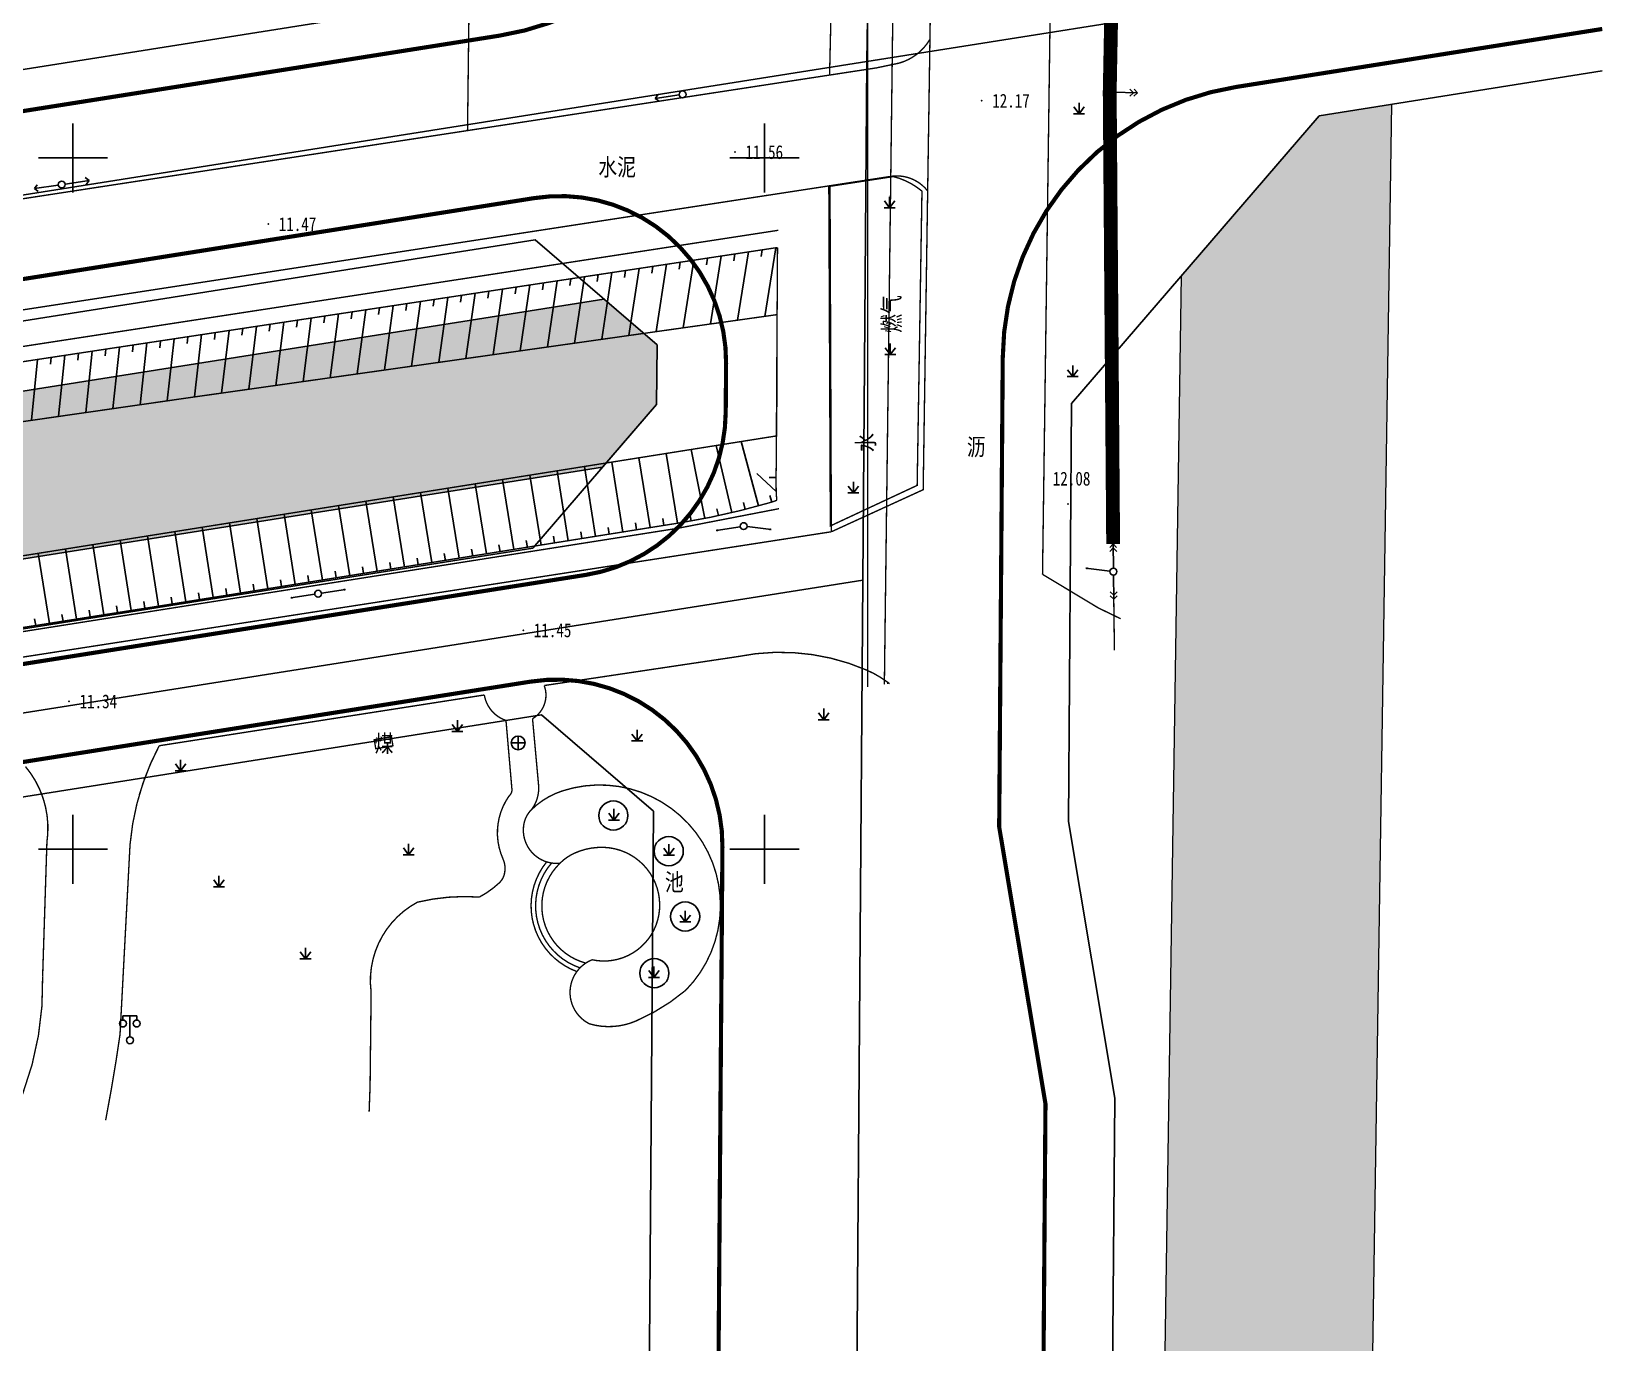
# Model space of a CAD drawing. Header units: millimetres. Extents: x -439850 to 440374, y 3556331 to 3581716.
# Drawn here: x 440082.7 to 440196.3, y 3581314.5 to 3581409.3 of the extents above; entities that cross this region are included whole.
import ezdxf
from ezdxf.enums import TextEntityAlignment as Align

# ---------------------------------------------------------------- set-up
doc = ezdxf.new("R2010")
doc.units = ezdxf.units.MM
doc.header["$LTSCALE"] = 1000
doc.header["$MEASUREMENT"] = 0
doc.linetypes.add('CENTER', pattern=[2, 1.25, -0.25, 0.25, -0.25])
for name, color, linetype in [('02E1水域', 131, 'Continuous'), ('02E1水域_H', 131, 'Continuous'), ('11E1水域', 7, 'Continuous'), ('14中心线', 1, 'CENTER'), ('14缘石线', 7, 'Continuous'), ('14道路红线', 7, 'Continuous'), ('17特殊管线', 62, 'Continuous'), ('dx', 250, 'Continuous')]:
    doc.layers.add(name, color=color, linetype=linetype)
doc.styles.add('HZ', font='', dxfattribs={"width": 0.8})
doc.styles.get('HZ').set_extended_font_data('SimSun')

# ---------------------------------------------------------------- blocks, each defined once
blk = doc.blocks.new('GC156')
blk.add_line((0.5, 0), (4, 0))
at = {"const_width": 0.15}
blk.add_lwpolyline([(3.78, 0, 1), (3.93, 0, 1)], format="xyb", close=True, dxfattribs=at)
blk.add_circle((0, 0), 0.5)
blk = doc.blocks.new('GC124')
for p, q in [((0, -0.8), (-0.75, 0.2)), ((0, -0.8), (0, 0.8)), ((0, -0.8), (0.75, 0.2)), ((-0.8, -0.8), (0.75, -0.8)), ((0.8, -0.8), (0, -0.8))]:
    blk.add_line(p, q)
blk = doc.blocks.new('GC155')
for p, q in [((4, 0), (0.5, 0)), ((3.42, 0), (2.92, 0.5)), ((2.92, -0.5), (3.42, 0)), ((4, 0), (3.5, 0.5)), ((3.5, -0.5), (4, 0))]:
    blk.add_line(p, q)
blk.add_circle((0, 0), 0.5)
blk = doc.blocks.new('gc013c')
at = {"linetype": 'Continuous'}
blk.add_line((0.5, 0), (4, 0), dxfattribs=at)
at = {"linetype": 'Continuous', "const_width": 0.15, "flags": 128}
blk.add_lwpolyline([(3.775, 0, 1), (3.925, 0, 1)], format="xyb", close=True, dxfattribs=at)
blk = doc.blocks.new('GC154')
for p, q in [((4, 0), (0.5, 0)), ((4, 0), (3.5, 0.5)), ((3.5, -0.5), (4, 0))]:
    blk.add_line(p, q)
blk.add_circle((0, 0), 0.5)
blk = doc.blocks.new('GC044')
for p, q in [((-1, 0), (1, 0)), ((0, -1), (0, 1))]:
    blk.add_line(p, q)
blk.add_circle((0, 0), 1)
blk = doc.blocks.new('GC097')
for p, q in [((-1, 2.92), (-1, 3.52)), ((-1, 3.52), (1, 3.52)), ((0, 0.52), (0, 3.52)), ((1, 3.52), (1, 2.92))]:
    blk.add_line(p, q)
for centre in [(-1, 2.42), (1, 2.42), (0.01, 0)]:
    blk.add_circle(centre, 0.5)

msp = doc.modelspace()

# ---------------------------------------------------------------- hatches: boundary and pattern name
at = {"layer": '02E1水域_H', "extrusion": (0, 0, -1)}
for points in [[(-440181.075, 3581404.056), (-440175.845, 3581403.228), (-440165.884, 3581391.655), (-440164.461, 3581297.936), (-440196.305, 3581292.031), (-440196.305, 3581304.235), (-440179.605, 3581307.332)], [(-439764.898, 3581329.14), (-439764.857, 3581324.831), (-439768.7, 3581321.516), (-440124.016, 3581377.805), (-440127.929, 3581382.351), (-440127.961, 3581386.653), (-440124.108, 3581389.969), (-439768.818, 3581333.684)]]:
    msp.add_hatch(color=137, dxfattribs=at).paths.add_polyline_path(points)

# ---------------------------------------------------------------- linework, layer by layer
at = {"layer": '02E1水域', "color": 7, "linetype": 'Continuous', "lineweight": 0, "ltscale": 0.02, "extrusion": (0, 0, -1)}
msp.add_lwpolyline([(-440196.305, 3581292.031), (-440164.461, 3581297.936), (-440165.884, 3581391.655), (-440175.845, 3581403.228), (-440181.075, 3581404.056), (-440179.605, 3581307.332), (-440196.305, 3581304.235)], dxfattribs=at)
msp.add_lwpolyline([(-439764.898, 3581329.14), (-439764.857, 3581324.831), (-439768.7, 3581321.516), (-440124.016, 3581377.805), (-440127.929, 3581382.351), (-440127.961, 3581386.653), (-440124.108, 3581389.969), (-439768.818, 3581333.684)], close=True, dxfattribs=at)
at = {"layer": '11E1水域', "extrusion": (0, 0, -1)}
for points in [[(-440124.108, 3581389.969), (-439768.818, 3581333.684)], [(-439768.7, 3581321.516), (-440124.016, 3581377.805)]]:
    msp.add_lwpolyline(points, dxfattribs=at)
at = {"layer": '14中心线', "extrusion": (0, 0, -1)}
for points in [[(-440146.703, 3581643.157), (-440143.117, 3581407.155)], [(-440143.117, 3581407.155), (-440196.305, 3581415.581)], [(-440143.117, 3581407.155), (-439757.062, 3581345.997)], [(-440143.117, 3581407.155), (-440143.117, 3581407.155), (-440142.833, 3581369.649)], [(-440142.833, 3581369.649), (-439756.697, 3581308.477)], [(-440142.833, 3581369.649), (-440141.682, 3581218.14)]]:
    msp.add_lwpolyline(points, dxfattribs=at)
at = {"layer": '14缘石线', "extrusion": (0, 0, -1), "const_width": 0.3}
for points in [[(-440116.572, 3581409.025, -0.3646012), (-440133.44, 3581428.475)], [(-440169.825, 3581405.311, -0.3667551), (-440152.955, 3581385.71)], [(-440132.951, 3581385.328, -0.4633199), (-440119.074, 3581397.272)], [(-440132.924, 3581381.78, 0.3667551), (-440122.802, 3581370.019)], [(-440118.809, 3581362.299, 0.4633199), (-440132.686, 3581350.356)]]:
    msp.add_lwpolyline(points, format="xyb", dxfattribs=at)
for points in [[(-440116.572, 3581409.025), (-439785.487, 3581356.575)], [(-440196.305, 3581409.506), (-440169.825, 3581405.311)], [(-440119.074, 3581397.272), (-439772.034, 3581342.294)], [(-440132.951, 3581385.328), (-440132.924, 3581381.78)], [(-440152.955, 3581385.71), (-440152.697, 3581351.794), (-440156.045, 3581331.768), (-440155.901, 3581312.779), (-440152.287, 3581297.806), (-440151.683, 3581218.14)], [(-440122.802, 3581370.019), (-439775.755, 3581315.04)], [(-440118.809, 3581362.299), (-439771.694, 3581307.31)], [(-440132.686, 3581350.356), (-440131.893, 3581245.902), (-440128.279, 3581230.929), (-440128.182, 3581218.14)]]:
    msp.add_lwpolyline(points, dxfattribs=at)
at = {"layer": '14道路红线', "extrusion": (0, 0, -1)}
for points in [[(-440115.759, 3581411.933), (-439785.018, 3581359.538)], [(-440196.305, 3581406.469), (-440175.845, 3581403.228)], [(-440157.93, 3581382.412), (-440175.845, 3581403.228)], [(-440119.14, 3581394.245), (-439773.875, 3581339.548)], [(-440119.14, 3581394.245), (-440127.961, 3581386.653)], [(-440127.961, 3581386.653), (-440127.929, 3581382.351)], [(-440118.971, 3581371.944), (-440127.929, 3581382.351)], [(-440157.93, 3581382.412), (-440157.7, 3581352.191), (-440161.049, 3581332.165), (-440160.897, 3581312.165), (-440157.283, 3581297.192), (-440156.683, 3581218.14)], [(-440118.971, 3581371.944), (-439773.658, 3581317.239)], [(-440119.61, 3581359.895), (-439772.168, 3581304.854)], [(-440119.61, 3581359.895), (-440127.705, 3581352.928)], [(-440127.705, 3581352.928), (-440126.897, 3581246.515), (-440123.284, 3581231.542), (-440123.182, 3581218.14)]]:
    msp.add_lwpolyline(points, dxfattribs=at)
at = {"layer": '17特殊管线', "color": 1, "linetype": 'ByBlock', "extrusion": (0, 0, -1), "const_width": 1}
msp.add_lwpolyline([(-440160.939, 3581372.259), (-440160.69, 3581404.945), (-440161.602, 3581452.256), (-440162.243, 3581505.36), (-440162.809, 3581562.589), (-440163.16, 3581588.739)], dxfattribs=at)
at = {"layer": 'dx', "color": 250, "linetype": 'Continuous'}
for p, q in [((440085.723, 3581397.674), (440085.723, 3581402.674)), ((440135.723, 3581397.674), (440135.723, 3581402.674)), ((440083.223, 3581400.174), (440088.223, 3581400.174)), ((440133.223, 3581400.174), (440138.223, 3581400.174)), ((440133.59, 3581393.233), (440133.511, 3581392.739)), ((440134.579, 3581393.382), (440133.781, 3581388.443)), ((440135.568, 3581393.533), (440135.488, 3581393.039)), ((440136.556, 3581393.682), (440135.745, 3581388.719)), ((440125.68, 3581392.036), (440125.605, 3581391.542)), ((440126.669, 3581392.185), (440125.925, 3581387.338)), ((440127.658, 3581392.335), (440127.582, 3581391.841)), ((440128.646, 3581392.485), (440127.889, 3581387.615)), ((440129.635, 3581392.634), (440129.558, 3581392.141)), ((440130.624, 3581392.784), (440129.853, 3581387.891)), ((440131.613, 3581392.933), (440131.535, 3581392.44)), ((440132.601, 3581393.083), (440131.817, 3581388.167)), ((440117.771, 3581390.839), (440117.699, 3581390.344)), ((440118.76, 3581390.988), (440118.069, 3581386.23)), ((440119.748, 3581391.138), (440119.676, 3581390.643)), ((440120.737, 3581391.288), (440120.033, 3581386.507)), ((440121.726, 3581391.437), (440121.652, 3581390.943)), ((440122.714, 3581391.587), (440121.997, 3581386.784)), ((440123.703, 3581391.736), (440123.629, 3581391.242)), ((440124.691, 3581391.886), (440123.961, 3581387.061)), ((440110.85, 3581389.791), (440110.214, 3581385.119)), ((440111.838, 3581389.941), (440111.77, 3581389.446)), ((440112.827, 3581390.09), (440112.178, 3581385.397)), ((440113.816, 3581390.24), (440113.747, 3581389.745)), ((440114.805, 3581390.39), (440114.142, 3581385.675)), ((440115.793, 3581390.539), (440115.723, 3581390.044)), ((440116.782, 3581390.689), (440116.106, 3581385.953)), ((440102.94, 3581388.594), (440102.359, 3581384.006)), ((440103.928, 3581388.744), (440103.865, 3581388.248)), ((440104.917, 3581388.893), (440104.323, 3581384.285)), ((440105.906, 3581389.043), (440105.841, 3581388.548)), ((440106.895, 3581389.193), (440106.286, 3581384.563)), ((440107.883, 3581389.342), (440107.818, 3581388.847)), ((440108.872, 3581389.492), (440108.25, 3581384.841)), ((440109.861, 3581389.642), (440109.794, 3581389.146)), ((440096.018, 3581387.547), (440095.96, 3581387.05)), ((440097.007, 3581387.696), (440096.468, 3581383.17)), ((440097.996, 3581387.846), (440097.936, 3581387.349)), ((440098.985, 3581387.996), (440098.431, 3581383.449)), ((440099.973, 3581388.145), (440099.912, 3581387.649)), ((440100.962, 3581388.295), (440100.395, 3581383.727)), ((440101.951, 3581388.445), (440101.889, 3581387.949)), ((440088.109, 3581386.35), (440088.056, 3581385.853)), ((440089.098, 3581386.499), (440088.614, 3581382.052)), ((440090.087, 3581386.649), (440090.032, 3581386.152)), ((440091.075, 3581386.799), (440090.577, 3581382.332)), ((440092.064, 3581386.948), (440092.008, 3581386.452)), ((440093.053, 3581387.098), (440092.541, 3581382.611)), ((440094.041, 3581387.247), (440093.984, 3581386.751)), ((440095.03, 3581387.397), (440094.504, 3581382.89)), ((440083.165, 3581385.601), (440082.723, 3581381.212)), ((440084.154, 3581385.751), (440084.103, 3581385.254)), ((440085.143, 3581385.901), (440084.687, 3581381.492)), ((440086.132, 3581386.05), (440086.08, 3581385.553)), ((440087.12, 3581386.2), (440086.65, 3581381.772)), ((440135.303, 3581375.016), (440134.03, 3581379.664)), ((440127.466, 3581373.439), (440126.653, 3581378.49)), ((440129.44, 3581373.757), (440128.628, 3581378.804)), ((440131.41, 3581374.104), (440130.435, 3581379.092)), ((440133.365, 3581374.524), (440132.228, 3581379.377)), ((440119.567, 3581372.17), (440118.755, 3581377.234)), ((440121.542, 3581372.487), (440120.73, 3581377.548)), ((440123.517, 3581372.804), (440122.704, 3581377.862)), ((440125.491, 3581373.121), (440124.679, 3581378.176)), ((440136.575, 3581376.061), (440135.162, 3581377.352)), ((440113.643, 3581371.221), (440112.832, 3581376.291)), ((440115.618, 3581371.537), (440114.806, 3581376.605)), ((440117.593, 3581371.853), (440116.781, 3581376.92)), ((440136.565, 3581377.06), (440136.065, 3581377.063)), ((440105.743, 3581369.959), (440104.934, 3581375.035)), ((440107.718, 3581370.274), (440106.908, 3581375.349)), ((440109.693, 3581370.59), (440108.883, 3581375.663)), ((440111.668, 3581370.905), (440110.857, 3581375.977)), ((440134.337, 3581374.761), (440134.213, 3581375.245)), ((440136.265, 3581375.292), (440136.113, 3581375.768)), ((440099.818, 3581369.015), (440099.01, 3581374.093)), ((440101.793, 3581369.329), (440100.985, 3581374.407)), ((440103.768, 3581369.644), (440102.959, 3581374.721)), ((440128.453, 3581373.598), (440128.374, 3581374.091)), ((440130.427, 3581373.921), (440130.34, 3581374.414)), ((440132.39, 3581374.305), (440132.285, 3581374.793)), ((440091.917, 3581367.76), (440091.112, 3581372.836)), ((440093.893, 3581368.073), (440093.086, 3581373.15)), ((440095.868, 3581368.387), (440095.061, 3581373.464)), ((440097.843, 3581368.701), (440097.036, 3581373.779)), ((440120.555, 3581372.328), (440120.475, 3581372.822)), ((440122.529, 3581372.645), (440122.45, 3581373.139)), ((440124.504, 3581372.963), (440124.425, 3581373.456)), ((440126.479, 3581373.28), (440126.399, 3581373.774)), ((440084.016, 3581366.508), (440083.214, 3581371.58)), ((440085.991, 3581366.821), (440085.188, 3581371.894)), ((440087.967, 3581367.134), (440087.163, 3581372.208)), ((440089.942, 3581367.447), (440089.137, 3581372.522)), ((440112.655, 3581371.063), (440112.577, 3581371.557)), ((440114.63, 3581371.379), (440114.551, 3581371.873)), ((440116.605, 3581371.695), (440116.526, 3581372.189)), ((440118.58, 3581372.012), (440118.501, 3581372.505)), ((440106.731, 3581370.117), (440106.652, 3581370.61)), ((440108.706, 3581370.432), (440108.627, 3581370.926)), ((440110.681, 3581370.747), (440110.602, 3581371.241)), ((440098.83, 3581368.858), (440098.752, 3581369.352)), ((440100.806, 3581369.172), (440100.727, 3581369.666)), ((440102.781, 3581369.487), (440102.702, 3581369.981)), ((440104.756, 3581369.802), (440104.677, 3581370.295)), ((440092.905, 3581367.916), (440092.827, 3581368.41)), ((440094.88, 3581368.23), (440094.802, 3581368.724)), ((440096.855, 3581368.544), (440096.777, 3581369.038)), ((440085.004, 3581366.664), (440084.925, 3581367.158)), ((440086.979, 3581366.977), (440086.901, 3581367.471)), ((440088.954, 3581367.29), (440088.876, 3581367.784)), ((440090.93, 3581367.603), (440090.851, 3581368.097)), ((440083.028, 3581366.352), (440082.95, 3581366.846)), ((440085.723, 3581347.674), (440085.723, 3581352.674)), ((440135.723, 3581347.674), (440135.723, 3581352.674)), ((440083.223, 3581350.174), (440088.223, 3581350.174)), ((440133.223, 3581350.174), (440138.223, 3581350.174))]:
    msp.add_line(p, q, dxfattribs=at)
at = {"layer": 'dx', "color": 250, "linetype": 'Continuous', "const_width": 0.1, "flags": 128}
for points in [[(440140.433, 3581406.172), (440142.577, 3581498.517), (440142.986, 3581588.96)], [(440143.188, 3581361.913), (440143.181, 3581466.861), (440144.171, 3581546.594)], [(440160.69, 3581404.945), (440161.602, 3581452.256), (440162.182, 3581503.01)], [(440114.53, 3581424.729), (440114.253, 3581402.157)], [(440145.173, 3581423.865), (440144.395, 3581362.092)], [(440147.526, 3581397.787), (440147.691, 3581408.76)], [(439742.87, 3581345.068), (439929.177, 3581373.748), (440070.886, 3581395.507), (440143.823, 3581406.692), (440145.462, 3581407.036)], [(440140.563, 3581373.139), (440140.465, 3581398.168)], [(440140.563, 3581373.139), (440147.202, 3581376.181), (440147.526, 3581397.787)], [(440136.73, 3581394.946), (440069.632, 3581384.624), (439949.058, 3581366.451), (439861.425, 3581352.818), (439799.753, 3581343.538)], [(440136.573, 3581377.702), (440136.669, 3581393.699)], [(439798.634, 3581321.715), (439867.049, 3581332.699), (439935.06, 3581343.004), (440022.498, 3581356.512), (440129.441, 3581373.388), (440136.772, 3581374.808)], [(439742.949, 3581310.93), (439758.635, 3581313.407), (439885.589, 3581333.373), (439917.112, 3581338.262), (439917.112, 3581338.262), (440007.948, 3581352.576), (440140.563, 3581373.139)], [(440155.831, 3581370.061), (440159.861, 3581367.633), (440161.478, 3581366.849)]]:
    msp.add_lwpolyline(points, dxfattribs=at)
for points in [[(440145.462, 3581407.036, 0.1941784), (440147.691, 3581408.76), (440148.99, 3581501.657), (440149.604, 3581551.856)], [(440155.831, 3581370.061, 0.0000167), (440156.07, 3581387.493, 0.0000359), (440156.18, 3581395.62), (440156.577, 3581425.005, -0.0006026), (440156.695, 3581432.904, 0.0002998), (440156.944, 3581448.78, 0.0001965), (440157.084, 3581458.373, -0.0001071), (440157.338, 3581475.968, -0.0012868), (440157.523, 3581486.679, 0.0020282), (440157.63, 3581493.475, 0.0038331)], [(439742.917, 3581336.991), (440132.274, 3581396.91), (440144.773, 3581398.83, -0.2808882), (440147.526, 3581397.787)], [(439799.153, 3581340.576, -0.0204728), (439799.198, 3581341.204, -0.0369384), (439799.263, 3581341.547, -0.0011662), (439799.387, 3581342.012, 0.0017191), (439799.472, 3581342.328, 0.0336135), (439799.535, 3581342.653, -0.3362188), (439799.56, 3581342.68), (439803.252, 3581343.239), (439820.723, 3581345.883), (439921.115, 3581361.076, 0.0052604), (439926.66, 3581361.975, -0.0040044), (439933.94, 3581363.174, -0.0026371), (439961.728, 3581367.373, 0.0013811), (440014.807, 3581375.256), (440113.216, 3581390.15), (440132.573, 3581393.079), (440136.669, 3581393.699)], [(439798.281, 3581324.212, 0.0089093), (439798.264, 3581323.641, 0.0089166), (439798.266, 3581323.07, 0.00545), (439798.288, 3581322.428, 0.0593657), (439798.297, 3581322.37, 0.3647743), (439798.398, 3581322.303, 0.0105307), (439802.066, 3581322.786, 0.0010654), (439856.468, 3581331.235, -0.0008598), (439923.877, 3581341.732, -0.0000689), (439954.607, 3581346.459, 0.0000349), (440015.364, 3581355.8, 0.0017533), (440129.652, 3581373.791, 0.0307766), (440136.089, 3581375.238, 0.0182524), (440136.572, 3581375.398, 0.2658427), (440136.596, 3581375.426, 0.0637567), (440136.603, 3581375.568, -0.0144602), (440136.572, 3581376.193, -0.0055457), (440136.564, 3581376.941, -0.0054486), (440136.573, 3581377.702)], [(440122.161, 3581341.329, -0.5137804), (440119.975, 3581349.262)], [(440122.388, 3581341.596, -0.5327579), (440120.334, 3581349.179, -0.5327579)], [(440122.802, 3581341.941, -0.5837316), (440120.938, 3581349.163, -0.2018978)]]:
    msp.add_lwpolyline(points, format="xyb", dxfattribs=at)
at = {"layer": 'dx', "color": 250, "linetype": 'Continuous', "flags": 128}
msp.add_lwpolyline([(439773.15, 3581479.298), (439789.576, 3581491.898), (439822.644, 3581538.069), (439827.705, 3581545.329), (440130.137, 3581540.217), (440128.41, 3581426.521), (440115.759, 3581411.933), (439785.018, 3581359.538), (439765.358, 3581376.493), (439765.566, 3581397.896, -0.0416138), (439773.15, 3581479.298)], format="xyb", dxfattribs=at)
at = {"layer": 'dx', "color": 250, "linetype": 'Continuous', "const_width": 0.1, "flags": 128}
for points, elevation in [([(440160.939, 3581372.259), (440160.705, 3581402.945)], 14.135), ([(440161.031, 3581364.562), (440160.982, 3581368.259)], 14.732), ([(440091.96, 3581357.662), (440115.469, 3581361.334)], 11.54), ([(440144.632, 3581362.127), (440144.633, 3581362.254)], 12.474)]:
    msp.add_lwpolyline(points, dxfattribs=dict(at, elevation=elevation))
for points in [[(440140.379, 3581398.114), (440140.489, 3581373.561), (440146.767, 3581376.494), (440147.114, 3581397.778, 0.1123073), (440145.041, 3581398.832)], [(440130.034, 3581339.977, -0.073756), (440126.435, 3581337.753, -0.1737535), (440123.076, 3581337.544, -0.6462747), (440123.257, 3581342.181, 0.4543168), (440128.136, 3581345.805, 0.4250563), (440124.147, 3581350.31, 0.1185736), (440121.966, 3581349.882, 0.0905058), (440120.938, 3581349.163, -0.5088869), (440118.344, 3581352.068, -0.1462242), (440118.878, 3581353.038, -0.1156234), (440121.097, 3581354.39, -0.7863862)]]:
    msp.add_lwpolyline(points, format="xyb", close=True, dxfattribs=at)
for points in [[(440114.806, 3581376.605), (440132.723, 3581379.456), (440136.611, 3581380.074), (440136.64, 3581388.845), (440129.853, 3581387.891), (440094.504, 3581382.891), (440019.903, 3581372.166), (439953.183, 3581362.374), (439920.77, 3581357.55), (439857.076, 3581347.941), (439810.024, 3581340.732), (439799.735, 3581339.143), (439799.072, 3581339.046), (439798.391, 3581326.27), (439801.559, 3581326.774), (439854.103, 3581335.133), (439984.478, 3581355.873)], [(440136.611, 3581380.074), (440136.64, 3581388.845), (440129.853, 3581387.891), (440094.504, 3581382.891), (440019.903, 3581372.166), (439953.183, 3581362.374), (439920.77, 3581357.55), (439857.076, 3581347.941), (439810.024, 3581340.732), (439799.735, 3581339.143), (439799.072, 3581339.046), (439798.391, 3581326.27), (439801.559, 3581326.774), (439854.103, 3581335.133), (439984.478, 3581355.873), (440114.806, 3581376.605), (440132.723, 3581379.456)]]:
    msp.add_lwpolyline(points, close=True, dxfattribs=at)
for points, elevation in [([(440119.8, 3581362.017), (440133.75, 3581364.103, -0.1538882), (440143.116, 3581363.134, -0.0584611), (440144.633, 3581362.254, -0.0057831), (440144.772, 3581362.148, -0.0057831)], 11.563), ([(440115.469, 3581361.334, 0.2779367), (440117.035, 3581359.492), (440117.464, 3581354.522, -0.2443227), (440117.263, 3581354.036, 0.2651865), (440116.819, 3581349.475, -0.1717177), (440116.911, 3581348.354, -0.1419102), (440116.537, 3581347.732, -0.0644292), (440115.114, 3581346.717, 0.0765598), (440110.638, 3581346.35, 0.3120468), (440107.283, 3581339.833), (440107.208, 3581333.053), (440107.139, 3581331.193)], 11.54), ([(440115.469, 3581361.334, 0.2779367), (440117.035, 3581359.492), (440117.16, 3581358.049)], 11.54), ([(440119.8, 3581362.017, -0.3631161), (440118.955, 3581359.619), (440119.39, 3581354.818, -0.1874819), (440118.878, 3581353.038, 1.4614835)], 11.563), ([(440119.8, 3581362.017, -0.3631161), (440118.955, 3581359.619), (440119.072, 3581358.332)], 11.563), ([(440091.96, 3581357.662), (440091.96, 3581357.662, 0.1006364), (440089.85, 3581350.509), (440089.128, 3581336.791, -0.0119366), (440088.158, 3581330.962, 0.0042196), (440088.088, 3581330.576, 0.0042196)], 11.54), ([(440091.96, 3581357.662), (440091.96, 3581357.662, 0.0515706), (440090.516, 3581354.093, 0.0515706)], 11.54), ([(440082.288, 3581356.157, -0.2138075), (440083.84, 3581350.678), (440083.531, 3581340.995, -0.1202911), (440081.257, 3581330.562, -0.0311433), (440080.843, 3581329.536, -0.0311433)], 11.432), ([(440082.288, 3581356.157, -0.1241354), (440083.77, 3581353.091, -0.1241354)], 11.432)]:
    msp.add_lwpolyline(points, format="xyb", dxfattribs=dict(at, elevation=elevation))
at = {"layer": 'dx', "color": 250, "linetype": 'Continuous', "const_width": 0.1, "elevation": 11.853, "flags": 128}
msp.add_lwpolyline([(440108.745, 3581358.312), (440108.86, 3581357.66), (440107.622, 3581357.442), (440107.507, 3581358.095)], close=True, dxfattribs=at)
at = {"layer": 'dx', "color": 250, "linetype": 'Continuous'}
for centre in [(440124.799, 3581352.612, 12.529), (440128.803, 3581350.039, 12.733), (440129.993, 3581345.307, 12.529), (440127.76, 3581341.21, 12.467)]:
    msp.add_circle(centre, 1.054, dxfattribs=at)
for p in [(440151.442, 3581404.318, 11.441), (440151.442, 3581404.318, 11.441), (440133.6, 3581400.603, 11.441), (440133.6, 3581400.603, 11.441), (440099.851, 3581395.395, 11.024), (440099.851, 3581395.395, 11.024), (440157.671, 3581375.143, 12.076), (440157.671, 3581375.143, 12.076), (440118.295, 3581366.014, 11.446), (440118.295, 3581366.014, 11.446), (440085.448, 3581360.872, 11.343), (440085.448, 3581360.872, 11.343)]:
    msp.add_point(p, dxfattribs=at)

# ---------------------------------------------------------------- block references
for name, p, xscale, yscale, zscale, rotation in [('GC155', (440160.69, 3581404.945, 14.128), 0.5000000001389876, 0.5000000001389876, 0.5000000001389876, 88.89481801232408), ('GC154', (440129.802, 3581404.773, 11.227), 0.4999999999789122, 0.4999999999789122, 0.4999999999789122, 188.2629856671389), ('GC155', (440160.69, 3581404.945, 14.128), 0.5000000000079602, 0.5000000000079602, 0.5000000000079602, 358.3856788388351), ('GC155', (440160.69, 3581404.945, 11.79), 0.4999999999872889, 0.4999999999872889, 0.4999999999872889, 270.4374266324085), ('GC154', (440084.912, 3581398.254, 11.336), 0.4999999999789122, 0.4999999999789122, 0.4999999999789122, 8.26298566713887), ('GC154', (440084.912, 3581398.254, 11.336), 0.5000000000089413, 0.5000000000089413, 0.5000000000089413, 188.4251435500267), ('GC156', (440134.218, 3581373.546), 0.4999999999694385, 0.4999999999694385, 0.4999999999694385, 189.0348359267779), ('GC156', (440134.218, 3581373.546), 0.4999999999750193, 0.4999999999750193, 0.4999999999750193, 352.9896123436111), ('GC155', (440160.955, 3581370.259, 14.135), 0.4999999999872889, 0.4999999999872889, 0.4999999999872889, 90.4374266324085), ('gc013c', (440160.955, 3581370.259, 11.797), 0.4999999999750192, 0.4999999999750192, 0.4999999999750192, 172.9896123436111), ('GC155', (440160.955, 3581370.259, 14.739), 0.4999999997684551, 0.4999999997684551, 0.4999999997684551, 270.7729602629528), ('GC156', (440103.451, 3581368.654), 0.49999999999949, 0.49999999999949, 0.49999999999949, 188.6829548752795), ('GC156', (440103.451, 3581368.654), 0.5000000000151184, 0.5000000000151184, 0.5000000000151184, 9.044873120547932)]:
    msp.add_blockref(name, p, dxfattribs=dict(at, xscale=xscale, yscale=yscale, zscale=zscale, rotation=rotation))
at = {"layer": 'dx', "color": 250, "linetype": 'Continuous', "xscale": 0.5, "yscale": 0.5, "zscale": 0.5}
for name, p in [('GC124', (440158.471, 3581403.769)), ('GC124', (440144.773, 3581396.971)), ('GC124', (440144.821, 3581386.353)), ('GC124', (440158.014, 3581384.761)), ('GC124', (440142.157, 3581376.345)), ('GC044', (440117.913, 3581357.865, 11.577)), ('GC097', (440089.836, 3581336.362, 12.254))]:
    msp.add_blockref(name, p, dxfattribs=at)
at = {"layer": 'dx', "color": 250, "linetype": 'Continuous', "xscale": 0.5, "yscale": 0.5}
for p in [(440140.01, 3581359.948), (440113.519, 3581359.101), (440126.519, 3581358.411), (440093.507, 3581356.249), (440124.843, 3581352.689), (440109.994, 3581350.171), (440128.817, 3581350.154), (440096.278, 3581347.862), (440130.003, 3581345.316), (440102.537, 3581342.65), (440127.732, 3581341.298)]:
    msp.add_blockref('GC124', p, dxfattribs=at)

# ---------------------------------------------------------------- texts
at = {"layer": 'dx', "color": 250, "linetype": 'Continuous', "style": 'HZ', "width": 0.8}
for s, p in [('12.17', (440152.192, 3581403.818, 11.441)), ('11.56', (440134.35, 3581400.103, 11.441)), ('11.47', (440100.601, 3581394.895, 11.024)), ('12.08', (440156.571, 3581376.482, 12.076)), ('11.45', (440119.045, 3581365.514, 11.446)), ('11.34', (440086.198, 3581360.372, 11.343))]:
    msp.add_text(s, height=1, rotation=0.00034, dxfattribs=at).set_placement(p)
for s, rotation, p in [('水泥', 0.00034, (440125.072, 3581399.542)), ('燃气', 90.627, (440144.88, 3581388.884, -10.495)), ('水', 90.627, (440143.038, 3581379.586, 16.376)), ('沥', 0.00034, (440151.044, 3581379.281))]:
    msp.add_text(s, height=1.25, rotation=rotation, dxfattribs=at).set_placement(p, align=Align.MIDDLE)
for s, p in [('煤', (440108.222, 3581357.847)), ('池', (440129.209, 3581347.835, -1.37))]:
    msp.add_text(s, height=1.25, dxfattribs=at).set_placement(p, align=Align.MIDDLE)

doc.saveas('drawing.dxf')
